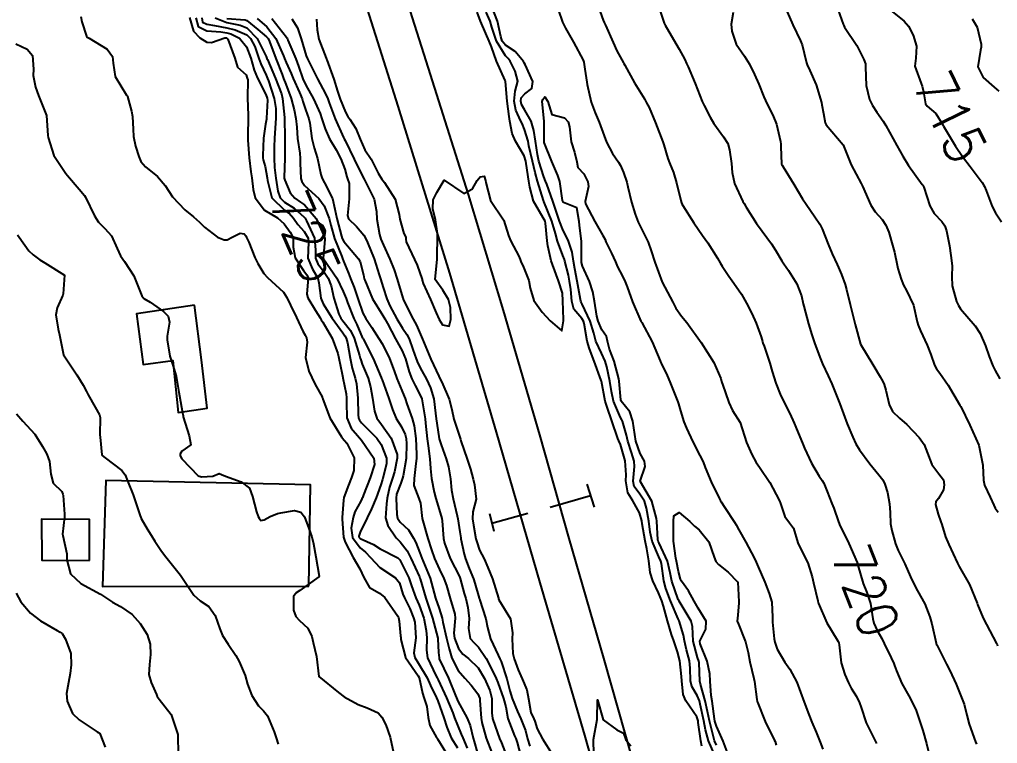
# Model space of a CAD drawing. Header units: metres. Extents: x 292545 to 299085, y 7450245 to 7463078.
# Drawn here: x 298608.5 to 298706.7, y 7450977.2 to 7451049.9 of the extents above; entities that cross this region are included whole.
import ezdxf
from ezdxf.enums import TextEntityAlignment as Align

# ---------------------------------------------------------------- set-up
doc = ezdxf.new("R2010")
doc.units = ezdxf.units.M
for name, color, linetype in [('Cotas', 45, 'Continuous'), ('Curvas de Nivel 1m', 11, 'Continuous'), ('Curvas de Nivel 5m', 15, 'Continuous'), ('Edificações', 30, 'Continuous'), ('Linha Férrea', 20, 'Continuous'), ('Pórtico', 62, 'Continuous')]:
    doc.layers.add(name, color=color, linetype=linetype)
doc.styles.add('Style-STANDARD', font='STANDARD.shx')

msp = doc.modelspace()

# ---------------------------------------------------------------- linework, layer by layer
at = {"layer": 'Curvas de Nivel 1m', "flags": 128}
for points, elevation in [([(298638.34, 7451049.97), (298638.399, 7451048.913), (298638.582, 7451047.968), (298639.304, 7451046.065), (298639.348, 7451045.96), (298639.372, 7451045.89), (298640.075, 7451043.952), (298640.46, 7451042.753), (298640.725, 7451041.945), (298641.24, 7451040.639), (298641.484, 7451040.185), (298641.692, 7451039.933), (298642.305, 7451039.005), (298642.721, 7451037.917), (298643.197, 7451036.846), (298643.824, 7451035.904), (298644.548, 7451034.518), (298644.915, 7451033.892), (298645.158, 7451033.569), (298646.251, 7451031.879), (298646.646, 7451030.347), (298646.697, 7451029.874), (298647.099, 7451028.451), (298647.296, 7451028.068), (298647.3, 7451027.867), (298647.34, 7451027.615), (298648.173, 7451025.853), (298648.461, 7451025.253), (298648.936, 7451023.842), (298648.957, 7451023.756), (298649.039, 7451023.418), (298649.804, 7451021.832), (298650.35, 7451020.48), (298650.644, 7451019.823), (298650.988, 7451019.28), (298651.653, 7451019.147), (298651.824, 7451019.812), (298651.809, 7451021.014), (298651.611, 7451021.814), (298651.032, 7451022.749), (298650.254, 7451023.828), (298650.336, 7451024.541), (298650.467, 7451025.826), (298650.46, 7451026.438), (298650.495, 7451027.826), (298650.48, 7451028.445), (298650.276, 7451029.828), (298650.027, 7451030.928), (298650.051, 7451031.831), (298650.411, 7451032.561), (298651.163, 7451033.82), (298653.143, 7451032.459), (298654.013, 7451032.918), (298654.473, 7451033.777), (298654.79, 7451034.15), (298655.167, 7451034.193), (298655.319, 7451033.768), (298655.347, 7451033.582), (298655.824, 7451031.763), (298657.114, 7451029.834), (298657.145, 7451029.781), (298657.158, 7451029.749), (298657.606, 7451028.25), (298657.824, 7451027.739), (298658.693, 7451026.101), (298658.826, 7451025.724), (298658.876, 7451025.538), (298659.058, 7451025.239), (298659.652, 7451023.714), (298659.792, 7451022.952), (298660.156, 7451021.709), (298661.001, 7451020.548), (298661.801, 7451019.692), (298662.983, 7451018.68), (298663.137, 7451019.678), (298663.135, 7451019.818), (298663.083, 7451021.679), (298663.025, 7451022.453), (298662.645, 7451023.684), (298662.394, 7451024.342), (298661.905, 7451025.692), (298661.567, 7451027.214), (298661.507, 7451027.696), (298661.338, 7451029.47), (298661.284, 7451029.698), (298661.116, 7451030.025), (298660.127, 7451031.71), (298659.758, 7451033.11), (298659.669, 7451033.715), (298659.406, 7451035.493), (298659.363, 7451035.718), (298659.191, 7451036.235), (298658.311, 7451037.734), (298657.986, 7451038.504), (298657.749, 7451039.742), (298657.681, 7451040.187), (298657.502, 7451041.746), (298657.307, 7451043.725), (298657.31, 7451043.75), (298657.302, 7451043.769), (298657.284, 7451043.81), (298656.415, 7451045.759), (298655.901, 7451047.18), (298655.666, 7451047.767), (298655.335, 7451048.544), (298654.809, 7451049.775), (298654.478, 7451050.662)], 719), ([(298678.475, 7450975.738), (298677.692, 7450977.498), (298677.411, 7450978.594), (298677.224, 7450979.503), (298676.856, 7450981.189), (298676.779, 7450981.508), (298676.548, 7450982.055), (298676.01, 7450982.971), (298675.899, 7450983.52), (298675.856, 7450984.801), (298675.774, 7450985.522), (298675.502, 7450986.623), (298675.295, 7450987.53), (298675.189, 7450988.102), (298674.737, 7450989.538), (298674.636, 7450989.765), (298673.887, 7450991.548), (298673.423, 7450992.805), (298673.219, 7450993.555), (298672.963, 7450995.295), (298672.9, 7450995.558), (298672.709, 7450995.982), (298672.033, 7450997.567), (298671.841, 7450998.469), (298671.714, 7450999.57), (298671.482, 7451000.863), (298671.262, 7451001.575), (298670.79, 7451002.282), (298670.236, 7451003.027), (298670.132, 7451003.59), (298670.269, 7451005.039), (298670.245, 7451005.589), (298669.98, 7451006.449), (298669.601, 7451007.599), (298669.453, 7451008.195), (298669.065, 7451009.607), (298669.008, 7451009.742), (298668.879, 7451009.986), (298668.177, 7451011.617), (298667.946, 7451012.586), (298667.791, 7451013.621), (298667.505, 7451015.056), (298667.328, 7451015.626), (298666.955, 7451016.414), (298666.397, 7451017.636), (298666.185, 7451018.434), (298665.825, 7451019.642), (298665.01, 7451021.355), (298664.904, 7451021.544), (298664.877, 7451021.652), (298664.862, 7451021.806), (298664.529, 7451023.658), (298664.282, 7451024.889), (298664.16, 7451025.664), (298663.998, 7451026.588), (298663.637, 7451027.672), (298663.463, 7451028.041), (298663.103, 7451028.734), (298662.726, 7451029.684), (298662.525, 7451030.28), (298662.058, 7451031.691), (298661.452, 7451033.403), (298661.338, 7451033.698), (298661.167, 7451034.135), (298660.665, 7451035.705), (298660.526, 7451036.373), (298660.334, 7451037.709), (298660.156, 7451038.778), (298659.894, 7451039.713), (298659.244, 7451040.84), (298658.927, 7451041.402), (298658.852, 7451041.726), (298658.899, 7451042.085), (298659.264, 7451042.484), (298659.968, 7451043.017), (298660.061, 7451043.712), (298659.3, 7451045.403), (298659.181, 7451045.601), (298659.11, 7451045.723), (298658.288, 7451046.711), (298657.319, 7451047.349), (298656.991, 7451047.753), (298656.841, 7451048.245), (298656.507, 7451049.758), (298655.979, 7451051.152)], 721), ([(298662.615, 7451050.931), (298663.025, 7451049.675), (298663.344, 7451049.056), (298664.16, 7451047.662), (298665.104, 7451045.852), (298665.176, 7451045.651), (298665.296, 7451044.946), (298665.486, 7451043.648), (298665.528, 7451043.399), (298665.93, 7451041.643), (298666.326, 7451040.556), (298666.708, 7451039.635), (298667.212, 7451038.245), (298667.453, 7451037.626), (298668.052, 7451036.478), (298668.654, 7451035.608), (298668.861, 7451035.286), (298669.173, 7451034.57), (298669.494, 7451033.597), (298669.606, 7451033.146), (298669.978, 7451031.592), (298670.331, 7451030.378), (298670.633, 7451029.585), (298671.104, 7451028.64), (298671.64, 7451027.575), (298671.95, 7451026.702), (298672.299, 7451025.568), (298673.043, 7451023.56), (298674.114, 7451021.543), (298674.426, 7451020.958), (298674.999, 7451020.134), (298675.518, 7451019.525), (298676.973, 7451017.51), (298678.226, 7451015.497), (298678.927, 7451013.889), (298679.011, 7451013.576), (298679.04, 7451013.488), (298679.101, 7451013.307), (298679.736, 7451011.477), (298680.099, 7451010.686), (298680.873, 7451009.46), (298681.507, 7451007.453), (298682.041, 7451006.241), (298682.497, 7451005.443), (298682.818, 7451004.974), (298683.86, 7451003.429), (298684.785, 7451001.656), (298684.854, 7451001.49), (298684.877, 7451001.419), (298685.36, 7451000.012), (298685.827, 7450999.404), (298686.215, 7450998.865), (298686.661, 7450997.391), (298686.73, 7450997.205), (298687.687, 7450995.38), (298688.103, 7450993.961), (298688.233, 7450993.374), (298688.665, 7450991.572), (298688.718, 7450991.369), (298688.752, 7450991.279), (298689.594, 7450989.36), (298690.616, 7450987.645), (298690.728, 7450987.462), (298690.777, 7450987.348), (298690.814, 7450987.143), (298691.021, 7450985.343), (298691.395, 7450984.162), (298691.757, 7450983.332), (298692.03, 7450982.801), (298692.549, 7450981.938), (298692.85, 7450981.317), (298693.008, 7450980.843), (298693.537, 7450979.31), (298694.494, 7450977.379), (298694.525, 7450977.331), (298694.539, 7450977.299), (298694.563, 7450977.228)], 721), ([(298672.788, 7451050.98), (298673.258, 7451049.561), (298673.35, 7451049.377), (298674.43, 7451047.543), (298674.746, 7451046.967), (298675.307, 7451045.905), (298675.49, 7451045.528), (298675.656, 7451045.17), (298676.36, 7451043.519), (298677.074, 7451041.694), (298677.148, 7451041.511), (298677.251, 7451041.291), (298677.864, 7451040.125), (298678.245, 7451039.495), (298679.213, 7451038.162), (298679.633, 7451037.476), (298679.822, 7451036.849), (298680.011, 7451035.472), (298680.086, 7451034.559), (298680.31, 7451033.469), (298681.136, 7451031.675), (298681.266, 7451031.459), (298681.481, 7451031.105), (298682.523, 7451029.446), (298683.101, 7451028.671), (298684.018, 7451027.426), (298684.431, 7451026.775), (298685.066, 7451025.699), (298685.247, 7451025.408), (298685.742, 7451024.717), (298686.559, 7451023.395), (298687.025, 7451022.179), (298687.203, 7451021.388), (298687.259, 7451021.139), (298687.747, 7451019.382), (298688.074, 7451018.287), (298688.372, 7451017.376), (298688.95, 7451015.856), (298689.158, 7451015.367), (298689.716, 7451014.144), (298690.078, 7451013.353), (298690.893, 7451011.34), (298691.628, 7451009.332), (298692.176, 7451008.01), (298692.498, 7451007.324), (298692.844, 7451006.729), (298693.893, 7451005.309), (298694.812, 7451004.212), (298695.213, 7451003.7), (298695.412, 7451003.291), (298695.655, 7451002.422), (298695.872, 7451001.284), (298695.927, 7451000.445), (298695.984, 7450999.282), (298696.096, 7450998.629), (298696.458, 7450997.274), (298696.723, 7450996.63), (298697.394, 7450995.263), (298697.969, 7450993.978), (298698.297, 7450993.254), (298698.676, 7450992.565), (298699.401, 7450991.243), (298699.921, 7450989.96), (298700.116, 7450989.235), (298700.541, 7450987.303), (298700.566, 7450987.23), (298700.611, 7450987.125), (298701.588, 7450985.215), (298701.927, 7450984.56), (298702.563, 7450983.2), (298703.35, 7450981.192), (298703.638, 7450980.077), (298703.87, 7450979.186), (298704.495, 7450977.404), (298704.598, 7450977.179)], 719), ([(298680.187, 7451050.649), (298679.973, 7451049.474), (298680.038, 7451048.777), (298680.491, 7451047.468), (298681.311, 7451046.263), (298681.826, 7451045.455), (298682.322, 7451044.42), (298682.739, 7451043.445), (298683.264, 7451042.172), (298683.591, 7451041.435), (298684.151, 7451040.336), (298684.521, 7451039.421), (298684.93, 7451037.692), (298684.964, 7451037.414), (298684.971, 7451037.184), (298685.039, 7451035.412), (298685.081, 7451035.311), (298685.18, 7451035.156), (298686.252, 7451033.399), (298687.141, 7451031.918), (298687.487, 7451031.386), (298688.377, 7451030.121), (298688.884, 7451029.372), (298689.106, 7451028.928), (298689.717, 7451027.36), (298690.119, 7451026.4), (298690.607, 7451025.347), (298690.75, 7451025.035), (298691.053, 7451024.318), (298691.408, 7451023.336), (298691.552, 7451022.818), (298691.913, 7451021.331), (298692.229, 7451020.1), (298692.433, 7451019.326), (298692.973, 7451017.32), (298694.192, 7451015.308), (298694.931, 7451014.067), (298695.201, 7451013.571), (298695.322, 7451013.294), (298695.487, 7451012.719), (298695.824, 7451011.286), (298696.169, 7451010.564), (298696.879, 7451009.89), (298697.601, 7451009.263), (298698.86, 7451007.964), (298699.366, 7451007.245), (298699.692, 7451006.389), (298700.127, 7451005.237), (298700.814, 7451004.313), (298701.279, 7451003.694), (298701.372, 7451003.221), (298701.297, 7451002.721), (298700.782, 7451001.844), (298700.52, 7451001.489), (298700.486, 7451001.233), (298700.763, 7451000.276), (298701.039, 7450999.509), (298701.118, 7450999.225), (298701.501, 7450997.979), (298701.831, 7450997.214), (298702.705, 7450995.338), (298702.772, 7450995.199), (298702.879, 7450995.02), (298703.901, 7450993.188), (298704.655, 7450991.331), (298704.709, 7450991.179), (298705.28, 7450989.811), (298705.595, 7450989.17), (298706.614, 7450987.272), (298706.651, 7450987.197), (298706.671, 7450987.159), (298706.728, 7450987.041)], 718), ([(298685.371, 7451051.241), (298686.157, 7451049.402), (298686.938, 7451047.784), (298687.103, 7451047.392), (298687.315, 7451046.563), (298687.52, 7451045.601), (298687.589, 7451045.387), (298687.871, 7451044.81), (298688.502, 7451043.378), (298689.039, 7451041.589), (298689.088, 7451041.372), (298689.244, 7451040.51), (298689.42, 7451039.553), (298689.514, 7451039.366), (298691.203, 7451037.34), (298692.036, 7451035.331), (298693.017, 7451033.468), (298693.102, 7451033.321), (298693.161, 7451033.192), (298694.009, 7451031.307), (298694.437, 7451030.612), (298695.118, 7451029.839), (298695.514, 7451029.286), (298695.787, 7451028.598), (298696.155, 7451027.284), (298696.376, 7451026.58), (298696.649, 7451025.276), (298696.719, 7451024.935), (298697.049, 7451023.874), (298697.288, 7451023.268), (298697.582, 7451022.717), (298698.267, 7451021.257), (298698.661, 7451019.589), (298698.743, 7451019.252), (298698.984, 7451018.676), (298699.652, 7451017.24), (298700.009, 7451016.29), (298700.378, 7451015.228), (298700.588, 7451014.874), (298700.935, 7451014.432), (298701.748, 7451013.212), (298702.894, 7451011.288), (298702.946, 7451011.199), (298703.03, 7451011.06), (298703.93, 7451009.189), (298704.853, 7451007.18), (298705.236, 7451005.174), (298705.318, 7451003.682), (298705.419, 7451003.171), (298705.975, 7451001.972), (298706.341, 7451001.156), (298706.487, 7451000.871), (298706.766, 7451000.447)], 717), ([(298690.55, 7451051.348), (298691.225, 7451049.471), (298691.273, 7451049.341), (298691.351, 7451049.182), (298692.573, 7451047.328), (298693.309, 7451045.917), (298693.461, 7451045.474), (298693.473, 7451045.317), (298693.465, 7451045.153), (298693.543, 7451043.316), (298693.855, 7451041.907), (298694.149, 7451041.307), (298694.589, 7451040.642), (298695.237, 7451039.716), (298695.507, 7451039.287), (298695.884, 7451038.622), (298696.613, 7451037.276), (298697.192, 7451036.207), (298697.777, 7451035.264), (298699.164, 7451033.376), (298699.217, 7451033.303), (298699.245, 7451033.249), (298699.302, 7451033.107), (298699.931, 7451031.238), (298700.363, 7451030.469), (298701.117, 7451029.64), (298701.413, 7451029.217), (298701.59, 7451028.731), (298701.881, 7451027.212), (298702.042, 7451026.242), (298702.158, 7451025.209), (298702.127, 7451024.134), (298702.168, 7451023.209), (298702.611, 7451021.612), (298702.79, 7451021.202), (298703.01, 7451020.872), (298704.471, 7451019.185), (298704.981, 7451018.401), (298705.508, 7451017.172), (298705.888, 7451016.102), (298706.25, 7451015.16), (298706.468, 7451014.687), (298706.93, 7451013.865)], 716), ([(298614.674, 7451050.25), (298614.79, 7451049.691), (298615.257, 7451048.251), (298615.332, 7451048.165), (298615.52, 7451048.057), (298617.314, 7451046.97), (298617.851, 7451046.215), (298617.945, 7451045.565), (298618.142, 7451044.211), (298619.264, 7451042.341), (298619.331, 7451042.267), (298619.371, 7451042.198), (298619.784, 7451040.737), (298619.886, 7451040.19), (298619.946, 7451038.915), (298619.967, 7451038.189), (298620.159, 7451037.225), (298620.492, 7451036.18), (298620.694, 7451035.693), (298621.172, 7451035.127), (298622.384, 7451034.158), (298623.154, 7451033.252), (298623.901, 7451032.142), (298625.123, 7451030.829), (298625.989, 7451030.117), (298626.593, 7451029.593), (298627.103, 7451029.083), (298628.395, 7451028.087), (298629.089, 7451027.798), (298629.362, 7451027.804), (298629.877, 7451028.072), (298630.684, 7451028.477), (298631.097, 7451028.418), (298631.24, 7451028.203), (298631.316, 7451028.057), (298631.562, 7451027.577), (298632.154, 7451026.044), (298632.44, 7451025.423), (298633.047, 7451024.427), (298633.422, 7451024.026), (298635.029, 7451022.571), (298635.381, 7451022.006), (298635.748, 7451021.267), (298636.35, 7451019.996), (298636.979, 7451018.639), (298637.212, 7451018.223), (298637.349, 7451017.984), (298637.408, 7451017.542), (298637.233, 7451015.986), (298637.583, 7451014.634), (298637.873, 7451013.976), (298638.217, 7451013.271), (298638.904, 7451012.038), (298638.928, 7451011.96), (298638.936, 7451011.926), (298639.689, 7451009.952), (298640.854, 7451008.023), (298640.891, 7451007.977), (298640.917, 7451007.939), (298641.375, 7451007.404), (298642.129, 7451005.927), (298642.079, 7451004.662), (298641.856, 7451003.929), (298641.542, 7451003.186), (298641.096, 7451001.937), (298641.051, 7451001.665), (298640.923, 7450999.938), (298640.916, 7450999.774), (298641.07, 7450997.937), (298641.225, 7450997.438), (298642.03, 7450995.927), (298642.696, 7450994.763), (298643.098, 7450993.914), (298643.677, 7450992.909), (298644.667, 7450992.335), (298645.217, 7450991.884), (298646.494, 7450990.012), (298646.572, 7450989.871), (298646.629, 7450989.523), (298646.788, 7450988.041), (298646.796, 7450987.868), (298646.794, 7450987.685), (298647.275, 7450985.863), (298648.565, 7450984.018), (298648.649, 7450983.849), (298648.98, 7450982.276), (298649.122, 7450981.841), (298649.425, 7450980.941), (298649.561, 7450979.834), (298649.709, 7450979.036), (298650.396, 7450977.821), (298650.441, 7450977.769), (298650.492, 7450977.693), (298651.654, 7450975.808)], 728), ([(298625.582, 7451050.127), (298626.001, 7451048.782), (298626.638, 7451048.11), (298627.326, 7451047.656), (298627.792, 7451047.629), (298629.157, 7451048.082), (298629.322, 7451048.092), (298629.434, 7451047.976), (298630.135, 7451046.068), (298630.397, 7451045.167), (298631.286, 7451044.393), (298631.366, 7451044.141), (298631.394, 7451044.058), (298631.457, 7451043.88), (298631.408, 7451042.058), (298631.478, 7451040.299), (298631.484, 7451040.056), (298631.457, 7451038.298), (298631.436, 7451038.057), (298631.435, 7451037.831), (298631.593, 7451036.054), (298631.761, 7451034.643), (298631.862, 7451034.05), (298631.982, 7451032.878), (298632.18, 7451032.044), (298633.124, 7451030.776), (298634.412, 7451030.017), (298635.107, 7451029.435), (298635.688, 7451028.591), (298635.992, 7451027.997), (298635.988, 7451027.092), (298636.201, 7451025.999), (298637.05, 7451024.722), (298637.372, 7451024.311), (298637.491, 7451023.983), (298637.388, 7451022.346), (298637.463, 7451021.983), (298638.247, 7451020.729), (298638.703, 7451019.964), (298638.813, 7451019.785), (298638.989, 7451019.556), (298639.931, 7451017.95), (298640.488, 7451016.407), (298640.591, 7451015.944), (298640.927, 7451014.333), (298640.985, 7451014.001), (298640.992, 7451013.939), (298641.314, 7451012.341), (298641.361, 7451011.933), (298641.35, 7451011.479), (298641.374, 7451009.932), (298641.824, 7451008.887), (298642.654, 7451007.913), (298642.85, 7451007.69), (298644.083, 7451005.901), (298644.166, 7451005.25), (298643.743, 7451003.906), (298643.076, 7451002.206), (298642.961, 7451001.917), (298642.906, 7451001.793), (298642.778, 7451001.579), (298642.185, 7451000.502), (298642.014, 7450999.927), (298641.809, 7450998.863), (298641.952, 7450997.928), (298642.723, 7450996.879), (298643.25, 7450996.444), (298643.751, 7450995.904), (298644.698, 7450994.915), (298646.286, 7450993.874), (298646.678, 7450993.376), (298647.025, 7450992.223), (298647.163, 7450991.863), (298647.698, 7450990.803), (298648.094, 7450989.848), (298648.2, 7450989.418), (298648.311, 7450987.853), (298648.128, 7450986.324), (298648.216, 7450985.854), (298648.584, 7450985.266), (298649.442, 7450983.837), (298649.791, 7450983.068), (298650.401, 7450981.822), (298650.538, 7450981.517), (298651.117, 7450979.814), (298651.437, 7450978.878), (298651.878, 7450977.806), (298652.483, 7450976.781)], 727), ([(298626.245, 7451050.117), (298626.474, 7451049.243), (298627.34, 7451048.81), (298628.738, 7451048.687), (298629.338, 7451048.602), (298629.757, 7451048.493), (298630.602, 7451048.061), (298631.32, 7451047.199), (298631.763, 7451046.045), (298632.101, 7451044.858), (298632.428, 7451044.043), (298633.259, 7451042.413), (298633.406, 7451042.028), (298633.427, 7451041.852), (298633.326, 7451040.029), (298633.318, 7451039.943), (298633.227, 7451039.43), (298633.008, 7451038.033), (298632.949, 7451036.271), (298632.965, 7451036.033), (298632.995, 7451035.847), (298633.174, 7451035.16), (298633.404, 7451034.028), (298633.429, 7451033.758), (298633.875, 7451032.023), (298635.125, 7451030.802), (298635.59, 7451030.475), (298636.029, 7451029.996), (298636.471, 7451029.354), (298637.1, 7451028.652), (298637.493, 7451027.976), (298637.53, 7451027.532), (298637.458, 7451025.984), (298637.937, 7451024.862), (298638.462, 7451023.969), (298638.577, 7451023.506), (298638.767, 7451021.964), (298639.014, 7451021.391), (298639.91, 7451019.951), (298640.978, 7451018.47), (298641.202, 7451018.163), (298641.31, 7451017.935), (298641.444, 7451017.455), (298641.733, 7451015.928), (298641.936, 7451014.928), (298642.236, 7451013.92), (298642.362, 7451013.363), (298642.479, 7451011.916), (298642.529, 7451010.265), (298642.553, 7451009.915), (298642.651, 7451009.694), (298642.868, 7451009.446), (298644.396, 7451007.895), (298644.844, 7451007.267), (298645.373, 7451005.884), (298645.37, 7451005.332), (298644.999, 7451003.888), (298644.959, 7451003.731), (298644.796, 7451003.205), (298644.325, 7451001.897), (298643.868, 7451000.802), (298643.428, 7450999.91), (298642.738, 7450998.46), (298642.602, 7450998.054), (298642.621, 7450997.921), (298642.732, 7450997.807), (298644.055, 7450997.229), (298644.722, 7450996.798), (298646.519, 7450995.872), (298646.71, 7450995.663), (298647.603, 7450993.856), (298647.889, 7450993.066), (298648.331, 7450991.845), (298648.652, 7450991.114), (298649.104, 7450989.835), (298649.369, 7450988.588), (298649.432, 7450987.838), (298649.373, 7450986.611), (298649.478, 7450985.837), (298650.34, 7450984.05), (298650.467, 7450983.821), (298650.5, 7450983.758), (298650.561, 7450983.624), (298651.4, 7450981.811), (298652.024, 7450980.302), (298652.213, 7450979.803), (298652.506, 7450979.065), (298652.868, 7450978.165), (298653.026, 7450977.792), (298653.465, 7450976.768)], 726), ([(298628.172, 7451050.092), (298629.348, 7451049.625), (298630.665, 7451049.379), (298631.343, 7451049.091), (298632.374, 7451048.04), (298633.306, 7451046.215), (298633.374, 7451046.029), (298633.424, 7451045.907), (298634.215, 7451044.021), (298634.817, 7451042.457), (298634.931, 7451042.013), (298635.132, 7451040.113), (298635.139, 7451040.011), (298635.174, 7451038.05), (298635.171, 7451038.01), (298635.162, 7451036.031), (298635.162, 7451036.01), (298635.107, 7451034.067), (298635.113, 7451034.01), (298635.161, 7451033.82), (298635.686, 7451032.54), (298636.161, 7451031.995), (298636.743, 7451031.6), (298637.126, 7451031.312), (298638.32, 7451029.968), (298639.096, 7451028.25), (298639.168, 7451027.959), (298639.181, 7451027.869), (298639.073, 7451026.627), (298639.021, 7451026.003), (298639.022, 7451025.961), (298639.035, 7451025.933), (298639.062, 7451025.895), (298640.381, 7451023.947), (298641.03, 7451022.636), (298641.23, 7451022.142), (298641.306, 7451021.936), (298641.44, 7451021.51), (298642.076, 7451019.924), (298642.381, 7451019.313), (298642.973, 7451017.949), (298642.988, 7451017.91), (298643.014, 7451017.867), (298644.033, 7451015.899), (298644.836, 7451013.979), (298644.868, 7451013.891), (298644.921, 7451013.736), (298645.604, 7451011.883), (298645.988, 7451010.777), (298646.355, 7451009.875), (298646.865, 7451009.047), (298647.261, 7451008.268), (298647.338, 7451007.863), (298647.37, 7451007.338), (298647.36, 7451005.862), (298647.054, 7451004.115), (298646.983, 7451003.867), (298646.798, 7451003.364), (298646.39, 7451002.271), (298646.332, 7451001.875), (298646.415, 7451000.217), (298646.473, 7450999.873), (298646.749, 7450999.476), (298647.569, 7450998.686), (298648.095, 7450997.85), (298648.3, 7450997.418), (298648.718, 7450996.381), (298648.921, 7450995.838), (298649.09, 7450995.453), (298649.752, 7450993.829), (298650.155, 7450992.338), (298650.289, 7450991.824), (298650.647, 7450990.782), (298650.961, 7450989.817), (298651.041, 7450989.403), (298651.398, 7450987.812), (298651.678, 7450986.733), (298651.942, 7450985.807), (298652.574, 7450984.561), (298653.224, 7450983.79), (298653.877, 7450983.101), (298654.547, 7450982.211), (298654.729, 7450981.768), (298654.757, 7450981.551), (298654.871, 7450979.766), (298654.945, 7450979.329), (298655.384, 7450977.761), (298655.941, 7450976.292)], 724), ([(298629.352, 7451050.032), (298631.19, 7451049.891), (298631.351, 7451049.829), (298632.446, 7451048.935), (298633.335, 7451048.205), (298633.479, 7451048.029), (298633.613, 7451047.743), (298634.26, 7451046.02), (298634.885, 7451044.415), (298635.046, 7451044.012), (298635.275, 7451043.455), (298635.804, 7451042.002), (298636.094, 7451040.85), (298636.258, 7451039.995), (298636.353, 7451039.122), (298636.45, 7451037.991), (298636.678, 7451036.5), (298636.72, 7451035.987), (298636.714, 7451035.522), (298636.768, 7451033.986), (298636.858, 7451033.682), (298637.152, 7451033.273), (298638.594, 7451031.965), (298639.126, 7451031.226), (298639.617, 7451029.955), (298639.787, 7451029.272), (298640.15, 7451027.949), (298640.873, 7451026.135), (298640.954, 7451025.941), (298641.06, 7451025.666), (298641.569, 7451024.453), (298641.772, 7451023.929), (298642.121, 7451023.011), (298642.481, 7451021.918), (298643.001, 7451020.46), (298643.283, 7451019.907), (298643.884, 7451019.001), (298644.618, 7451017.894), (298644.964, 7451017.321), (298645.689, 7451015.883), (298646.136, 7451014.673), (298646.418, 7451013.875), (298646.911, 7451012.668), (298647.148, 7451012.109), (298647.244, 7451011.865), (298647.413, 7451011.345), (298647.95, 7451009.854), (298648.155, 7451009.14), (298648.303, 7451007.848), (298648.377, 7451006.299), (298648.37, 7451005.847), (298648.324, 7451005.354), (298648.149, 7451003.85), (298648.103, 7451003.158), (298648.624, 7451001.842), (298648.776, 7451001.363), (298648.954, 7450999.838), (298649.003, 7450999.584), (298649.518, 7450997.832), (298649.876, 7450996.674), (298650.187, 7450995.825), (298650.696, 7450994.696), (298651.115, 7450993.816), (298651.384, 7450993.104), (298651.751, 7450991.809), (298652.215, 7450990.229), (298652.254, 7450989.804), (298652.118, 7450988.305), (298652.19, 7450987.804), (298652.603, 7450986.761), (298653.02, 7450986.217), (298653.608, 7450985.785), (298654.579, 7450984.825), (298655.21, 7450983.764), (298655.754, 7450982.555), (298655.959, 7450981.756), (298655.959, 7450980.318), (298656.022, 7450979.755), (298656.499, 7450978.315), (298656.731, 7450977.748), (298656.92, 7450977.314), (298657.518, 7450975.74)], 723), ([(298632.396, 7451050.04), (298633.345, 7451049.191), (298634.254, 7451048.021), (298635.037, 7451046.283), (298635.138, 7451046.012), (298635.299, 7451045.628), (298635.8, 7451044.515), (298636.017, 7451043.999), (298636.636, 7451042.615), (298636.894, 7451041.985), (298636.981, 7451041.715), (298637.242, 7451040.892), (298637.567, 7451039.977), (298637.676, 7451039.528), (298637.89, 7451037.973), (298638.115, 7451037.055), (298638.431, 7451035.968), (298638.765, 7451034.366), (298638.899, 7451033.963), (298639.157, 7451033.532), (298639.939, 7451031.952), (298640.182, 7451030.89), (298640.385, 7451029.947), (298640.85, 7451028.187), (298640.924, 7451027.942), (298641.088, 7451027.639), (298642.565, 7451025.917), (298642.737, 7451025.592), (298643.047, 7451024.313), (298643.142, 7451023.909), (298643.191, 7451023.759), (298643.98, 7451021.9), (298644.998, 7451020.229), (298645.211, 7451019.888), (298645.47, 7451019.403), (298646.272, 7451017.877), (298646.955, 7451016.669), (298647.274, 7451015.865), (298647.633, 7451014.562), (298647.913, 7451013.855), (298648.25, 7451013.184), (298648.903, 7451011.865), (298648.913, 7451011.84), (298649.25, 7451009.836), (298649.301, 7451009.404), (298649.448, 7451007.834), (298649.544, 7451007.132), (298649.717, 7451005.831), (298649.801, 7451004.842), (298649.905, 7451003.829), (298650.158, 7451002.457), (298650.329, 7451001.825), (298650.762, 7451000.405), (298650.933, 7450999.818), (298650.968, 7450999.601), (298651.107, 7450997.816), (298651.196, 7450997.348), (298651.764, 7450995.809), (298652.686, 7450994.003), (298652.769, 7450993.799), (298653.185, 7450992.309), (298653.321, 7450991.79), (298653.543, 7450990.893), (298653.654, 7450989.785), (298653.611, 7450988.774), (298653.785, 7450987.782), (298654.165, 7450987.333), (298654.604, 7450986.899), (298655.39, 7450985.762), (298656.245, 7450984.076), (298656.396, 7450983.752), (298656.559, 7450983.353), (298657.129, 7450981.744), (298657.341, 7450980.931), (298657.561, 7450979.74), (298658.225, 7450978.003), (298658.351, 7450977.731), (298658.489, 7450977.32), (298658.826, 7450976.074)], 722), ([(298633.862, 7451050.025), (298635.334, 7451048.154), (298635.394, 7451048.07), (298635.417, 7451048.009), (298635.462, 7451047.877), (298636.259, 7451045.996), (298636.552, 7451045.247), (298636.982, 7451043.985), (298637.274, 7451043.354), (298638.059, 7451041.972), (298638.705, 7451040.499), (298638.891, 7451039.963), (298639.223, 7451038.961), (298639.659, 7451037.956), (298640.311, 7451036.834), (298640.793, 7451035.944), (298641.173, 7451034.899), (298641.376, 7451034.147), (298641.453, 7451033.936), (298641.613, 7451033.476), (298641.631, 7451031.933), (298641.443, 7451030.262), (298641.567, 7451029.933), (298642.347, 7451029.163), (298643.097, 7451028.285), (298643.292, 7451027.908), (298643.456, 7451027.537), (298644.121, 7451025.899), (298644.645, 7451024.296), (298644.763, 7451023.893), (298645.034, 7451023.035), (298645.419, 7451021.886), (298645.72, 7451021.175), (298646.396, 7451019.876), (298646.984, 7451018.943), (298647.421, 7451018.307), (298647.637, 7451017.86), (298648.016, 7451016.795), (298648.365, 7451015.849), (298648.527, 7451015.435), (298648.931, 7451014.664), (298649.391, 7451013.835), (298649.793, 7451012.953), (298650.135, 7451011.828), (298650.305, 7451010.403), (298650.365, 7451009.825), (298650.631, 7451008.047), (298650.671, 7451007.822), (298650.844, 7451007.219), (298651.364, 7451005.815), (298651.596, 7451005.031), (298651.792, 7451003.81), (298651.913, 7451002.688), (298652.067, 7451001.807), (298652.461, 7451000.099), (298652.527, 7450999.802), (298652.74, 7450998.479), (298652.826, 7450997.891), (298652.84, 7450997.798), (298653.171, 7450996.247), (298653.298, 7450995.791), (298653.672, 7450994.811), (298654.099, 7450993.779), (298654.248, 7450993.346), (298654.663, 7450991.828), (298654.682, 7450991.77), (298654.694, 7450991.738), (298655.332, 7450989.763), (298655.507, 7450988.878), (298655.8, 7450987.758), (298656.597, 7450986.11), (298656.763, 7450985.748), (298656.876, 7450985.46), (298657.454, 7450983.741), (298657.755, 7450982.533), (298657.996, 7450981.735), (298658.524, 7450980.451), (298658.859, 7450979.725), (298659.317, 7450978.534), (298659.54, 7450977.714), (298659.749, 7450976.975)], 721), ([(298704.18, 7451050.007), (298704.665, 7451049.18), (298705.056, 7451047.445), (298705.077, 7451047.174), (298705.007, 7451046.862), (298704.736, 7451045.179), (298705.287, 7451044.107), (298706.371, 7451043.159), (298706.856, 7451042.743)], 714), ([(298608.154, 7451047.498), (298609.313, 7451046.963), (298609.842, 7451046.312), (298609.919, 7451044.94), (298609.897, 7451044.311), (298610.12, 7451043.156), (298610.429, 7451042.303), (298611.233, 7451040.29), (298611.385, 7451038.288), (298611.407, 7451038.091), (298611.986, 7451036.282), (298613.165, 7451034.489), (298613.349, 7451034.268), (298614.506, 7451032.9), (298615.051, 7451032.251), (298615.141, 7451032.113), (298616.06, 7451030.236), (298616.449, 7451029.572), (298617.1, 7451028.945), (298617.759, 7451028.213), (298618.343, 7451026.938), (298618.677, 7451026.204), (298619.057, 7451025.634), (298620.014, 7451024.19), (298620.677, 7451022.532), (298620.805, 7451022.182), (298621.019, 7451021.935), (298621.645, 7451021.539), (298623, 7451020.627), (298623.439, 7451020.146), (298623.58, 7451019.551), (298623.35, 7451018.146), (298623.346, 7451017.769), (298623.63, 7451016.143), (298623.938, 7451015.14), (298624.251, 7451014.137), (298624.519, 7451012.522), (298624.576, 7451012.133), (298624.878, 7451010.455), (298624.942, 7451010.129), (298624.956, 7451010.045), (298625.563, 7451008.123), (298625.741, 7451007.224), (298624.837, 7451006.574), (298624.651, 7451006.315), (298624.666, 7451006.132), (298624.828, 7451005.829), (298626.457, 7451004.113), (298626.802, 7451003.999), (298627.92, 7451004.093), (298628.557, 7451004.334), (298628.806, 7451004.254), (298629.199, 7451004.076), (298630.797, 7451003.51), (298631.632, 7451002.888), (298631.903, 7451002.043), (298632.313, 7451000.483), (298632.494, 7451000.034), (298632.571, 7450999.853), (298632.749, 7450999.639), (298633.093, 7450999.683), (298633.694, 7451000.021), (298634.428, 7451000.343), (298634.759, 7451000.406), (298636.127, 7451000.631), (298636.76, 7451000.469), (298637.123, 7450999.984), (298637.575, 7450998.811), (298637.87, 7450997.973), (298638.049, 7450997.293), (298638.265, 7450995.967), (298638.605, 7450994.04), (298638.575, 7450993.962), (298636.669, 7450992.598), (298636.296, 7450992.364), (298636.029, 7450991.996), (298636.028, 7450990.61), (298636.273, 7450989.994), (298636.629, 7450989.584), (298637.465, 7450988.821), (298637.866, 7450987.971), (298638.013, 7450987.375), (298638.357, 7450985.964), (298638.563, 7450983.96), (298640.547, 7450982.356), (298641.115, 7450981.934), (298642.535, 7450981.133), (298643.436, 7450980.81), (298644.527, 7450980.327), (298644.887, 7450979.886), (298645.293, 7450979.1), (298645.755, 7450977.877), (298646.07, 7450976.281)], 729), ([(298678.489, 7450977.061), (298678.305, 7450977.492), (298678.218, 7450977.77), (298677.785, 7450979.497), (298677.593, 7450980.433), (298677.379, 7450981.502), (298676.89, 7450983.176), (298676.824, 7450983.507), (298676.763, 7450985.326), (298676.721, 7450985.509), (298676.588, 7450985.867), (298676.152, 7450987.517), (298676.081, 7450988.971), (298675.959, 7450989.52), (298674.85, 7450991.347), (298674.739, 7450991.539), (298674.711, 7450991.587), (298674.664, 7450991.679), (298674.029, 7450993.547), (298673.865, 7450994.374), (298673.579, 7450995.551), (298672.73, 7450997.354), (298672.636, 7450997.561), (298672.612, 7450997.683), (298672.504, 7450999.562), (298672.482, 7450999.838), (298672.021, 7451001.568), (298670.866, 7451003.516), (298670.842, 7451003.58), (298671.344, 7451005.049), (298671.267, 7451005.576), (298670.835, 7451006.362), (298670.389, 7451007.587), (298670.193, 7451008.917), (298670.115, 7451009.591), (298669.811, 7451010.525), (298668.935, 7451011.61), (298668.923, 7451011.63), (298668.904, 7451011.759), (298668.717, 7451013.612), (298668.681, 7451013.856), (298668.211, 7451015.617), (298667.75, 7451016.833), (298667.552, 7451017.624), (298667.442, 7451018.088), (298666.984, 7451018.767), (298666.612, 7451019.634), (298666.474, 7451020.16), (298666.259, 7451021.638), (298666.079, 7451022.588), (298665.757, 7451023.643), (298665.058, 7451025.177), (298664.955, 7451025.545), (298664.946, 7451025.652), (298664.948, 7451027.509), (298664.945, 7451027.652), (298664.732, 7451029.279), (298664.699, 7451029.656), (298664.482, 7451031.015), (298663.132, 7451031.558), (298663.063, 7451031.681), (298663.039, 7451031.776), (298662.762, 7451033.684), (298662.568, 7451034.287), (298661.954, 7451035.692), (298661.211, 7451037.571), (298661.196, 7451037.7), (298661.192, 7451037.722), (298661.202, 7451039.7), (298661.203, 7451039.73), (298660.987, 7451041.703), (298661.059, 7451041.899), (298661.26, 7451042.169), (298661.58, 7451041.695), (298661.96, 7451040.41), (298663.237, 7451040.079), (298663.6, 7451039.666), (298663.743, 7451039.147), (298663.921, 7451037.663), (298664.25, 7451036.607), (298664.483, 7451035.661), (298664.587, 7451035.069), (298665.171, 7451034.452), (298665.581, 7451033.646), (298665.646, 7451033.155), (298665.324, 7451031.648), (298665.355, 7451031.423), (298666.281, 7451029.638), (298667.099, 7451028.256), (298667.315, 7451027.846), (298667.403, 7451027.625), (298667.945, 7451026.486), (298668.345, 7451025.611), (298668.555, 7451025.105), (298669.049, 7451024.16), (298669.332, 7451023.597), (298669.524, 7451023.107), (298670.07, 7451021.589), (298670.918, 7451019.656), (298670.954, 7451019.58), (298670.969, 7451019.557), (298670.992, 7451019.515), (298672.033, 7451017.569), (298672.846, 7451015.659), (298672.883, 7451015.561), (298672.942, 7451015.424), (298673.55, 7451014.172), (298673.831, 7451013.546), (298674.403, 7451012.035), (298674.613, 7451011.534), (298674.69, 7451011.332), (298674.884, 7451010.652), (298675.227, 7451009.526), (298675.476, 7451008.915), (298676.129, 7451007.517), (298676.833, 7451006.169), (298677.153, 7451005.507), (298677.36, 7451004.962), (298677.951, 7451003.499), (298678.786, 7451001.81), (298678.905, 7451001.609), (298678.981, 7451001.487), (298679.336, 7451000.92), (298680.305, 7450999.467), (298680.475, 7450999.189), (298680.745, 7450998.706), (298681.443, 7450997.453), (298682.286, 7450995.868), (298682.494, 7450995.442), (298682.698, 7450994.978), (298683.344, 7450993.433), (298683.799, 7450992.302), (298684.044, 7450991.426), (298684.139, 7450989.926), (298684.139, 7450989.425), (298684.306, 7450987.734), (298684.367, 7450987.422), (298684.602, 7450986.705), (298685.374, 7450985.408), (298685.876, 7450984.7), (298686.563, 7450983.39), (298687.316, 7450981.382), (298687.768, 7450980.133), (298688.069, 7450979.374), (298688.503, 7450978.358), (298688.918, 7450977.366), (298689.179, 7450976.67)], 722), ([(298608.242, 7451010.326), (298608.866, 7451009.605), (298610.058, 7451008.308), (298610.841, 7451007.062), (298611.115, 7451006.576), (298611.278, 7451006.293), (298611.555, 7451005.556), (298611.682, 7451004.287), (298611.891, 7451003.381), (298612.785, 7451002.526), (298612.883, 7451002.269), (298612.9, 7451002.15), (298613.035, 7451000.267), (298613.037, 7450999.988), (298612.854, 7450998.269), (298612.868, 7450998.132), (298613.269, 7450996.264), (298613.288, 7450995.68), (298613.652, 7450994.26), (298614.674, 7450993.313), (298616.663, 7450992.23), (298617.872, 7450991.429), (298618.651, 7450990.98), (298619.834, 7450990.188), (298620.63, 7450989.297), (298621.335, 7450988.169), (298621.652, 7450987.213), (298621.687, 7450986.164), (298621.588, 7450985.154), (298621.502, 7450984.166), (298621.749, 7450983.356), (298622.276, 7450982.154), (298622.349, 7450981.961), (298622.538, 7450981.682), (298623.737, 7450980.138), (298624.381, 7450978.244), (298624.425, 7450978.131), (298624.439, 7450978.078), (298624.449, 7450976.13)], 731), ([(298679.582, 7450976.379), (298679.186, 7450977.483), (298678.508, 7450978.986), (298678.331, 7450979.492), (298678.294, 7450979.715), (298678.067, 7450981.495), (298677.982, 7450982.062), (298677.869, 7450983.497), (298677.833, 7450984.235), (298677.564, 7450985.5), (298676.873, 7450987.243), (298676.828, 7450987.508), (298677.418, 7450988.709), (298677.47, 7450989.502), (298676.653, 7450990.836), (298676.249, 7450991.516), (298675.698, 7450992.549), (298674.989, 7450993.535), (298674.876, 7450993.728), (298674.693, 7450994.508), (298674.483, 7450995.542), (298674.422, 7450995.828), (298674.186, 7450997.545), (298674.199, 7450998.99), (298674.182, 7450999.539), (298674.216, 7451000.084), (298674.766, 7451000.418), (298675.839, 7450999.519), (298676.281, 7450999.05), (298676.745, 7450998.705), (298677.729, 7450997.5), (298678.275, 7450995.929), (298678.441, 7450995.493), (298678.7, 7450995.194), (298679.658, 7450994.441), (298680.613, 7450993.461), (298680.638, 7450993.416), (298680.676, 7450992.794), (298680.747, 7450991.459), (298680.747, 7450991.374), (298680.643, 7450990.136), (298680.577, 7450989.518), (298680.583, 7450989.461), (298680.606, 7450989.434), (298680.632, 7450989.39), (298681.417, 7450987.452), (298681.669, 7450986.377), (298681.831, 7450985.448), (298682.26, 7450983.749), (298682.324, 7450983.442), (298682.545, 7450981.662), (298682.59, 7450981.44), (298682.606, 7450981.375), (298683.396, 7450979.431), (298684.303, 7450977.614), (298684.389, 7450977.421), (298684.489, 7450977.064)], 723), ([(298608.184, 7450992.325), (298608.654, 7450991.458), (298609.628, 7450990.31), (298610.632, 7450989.552), (298612.312, 7450988.58), (298612.615, 7450988.413), (298612.798, 7450988.268), (298613.146, 7450987.726), (298613.67, 7450986.259), (298613.7, 7450985.135), (298613.617, 7450984.259), (298613.457, 7450983.358), (298613.243, 7450982.263), (298613.314, 7450981.483), (298613.856, 7450980.257), (298614.513, 7450979.616), (298616.314, 7450978.413), (298616.494, 7450978.302), (298616.582, 7450978.229), (298617.125, 7450976.866)], 732)]:
    msp.add_lwpolyline(points, dxfattribs=dict(at, elevation=elevation))
at = {"layer": 'Curvas de Nivel 5m', "flags": 128}
for points, elevation in [([(298666.487, 7451051.639), (298667.129, 7451049.859), (298667.227, 7451049.631), (298667.349, 7451049.358), (298668.121, 7451047.618), (298668.502, 7451046.8), (298669.152, 7451045.602), (298669.209, 7451045.508), (298669.3, 7451045.352), (298670.27, 7451043.59), (298671.259, 7451041.969), (298671.488, 7451041.578), (298671.725, 7451041.098), (298672.388, 7451039.568), (298673.109, 7451037.656), (298673.141, 7451037.561), (298673.201, 7451037.339), (298673.608, 7451035.974), (298673.786, 7451035.551), (298674.194, 7451034.566), (298674.479, 7451033.54), (298674.924, 7451031.746), (298674.989, 7451031.532), (298675.032, 7451031.432), (298675.13, 7451031.265), (298676.211, 7451029.519), (298677.1, 7451028.253), (298677.645, 7451027.504), (298678.597, 7451025.968), (298678.875, 7451025.492), (298679.06, 7451025.181), (298679.739, 7451024.169), (298680.255, 7451023.472), (298681.026, 7451022.339), (298681.514, 7451021.455), (298682.042, 7451020.41), (298682.476, 7451019.445), (298682.979, 7451018.067), (298683.126, 7451017.589), (298683.169, 7451017.437), (298683.275, 7451017.129), (298683.841, 7451015.427), (298684.09, 7451014.578), (298684.444, 7451013.425), (298684.906, 7451012.31), (298685.344, 7451011.413), (298685.851, 7451010.374), (298686.288, 7451009.399), (298686.463, 7451008.99), (298686.859, 7451008.043), (298687.135, 7451007.387), (298687.348, 7451006.882), (298688.049, 7451005.378), (298688.81, 7451004.074), (298689.095, 7451003.654), (298689.261, 7451003.363), (298689.595, 7451002.554), (298690.093, 7451001.35), (298690.287, 7451000.866), (298690.754, 7450999.486), (298690.808, 7450999.339), (298690.859, 7450999.232), (298691.775, 7450997.33), (298692.612, 7450995.413), (298692.651, 7450995.321), (298692.662, 7450995.28), (298692.701, 7450995.133), (298693.219, 7450993.315), (298693.591, 7450992.393), (298693.977, 7450991.307), (298694.208, 7450989.736), (298694.298, 7450989.303), (298694.626, 7450988.588), (298695.095, 7450987.77), (298695.335, 7450987.289), (298696.05, 7450985.819), (298696.315, 7450985.274), (298696.387, 7450985.079), (298696.576, 7450984.536), (298697.113, 7450983.264), (298697.797, 7450982.011), (298698.219, 7450981.253), (298698.532, 7450980.554), (298698.994, 7450979.245), (298699.203, 7450978.546), (298699.573, 7450977.239), (298699.966, 7450975.739)], 720), ([(298677.024, 7450976.969), (298676.934, 7450977.506), (298676.677, 7450979.342), (298676.653, 7450979.509), (298676.519, 7450979.906), (298675.433, 7450981.527), (298675.161, 7450982.142), (298675.02, 7450983.533), (298675.002, 7450983.968), (298674.816, 7450985.537), (298674.597, 7450986.45), (298674.202, 7450987.544), (298673.999, 7450988.166), (298673.585, 7450989.55), (298673.193, 7450991.017), (298673.023, 7450991.556), (298672.671, 7450992.376), (298672.104, 7450993.566), (298671.848, 7450994.412), (298671.698, 7450995.57), (298671.522, 7450996.771), (298671.337, 7450997.574), (298671.044, 7450999.283), (298670.998, 7450999.578), (298670.765, 7451000.4), (298670.088, 7451001.59), (298669.614, 7451002.421), (298669.406, 7451003.601), (298669.428, 7451004.219), (298669.338, 7451005.602), (298668.848, 7451007.274), (298668.709, 7451007.611), (298668.606, 7451007.862), (298667.981, 7451009.619), (298667.513, 7451011.005), (298667.335, 7451011.626), (298666.945, 7451013.608), (298666.94, 7451013.63), (298666.924, 7451013.691), (298666.204, 7451015.637), (298665.747, 7451016.856), (298665.504, 7451017.645), (298665.213, 7451019.425), (298665.154, 7451019.648), (298664.995, 7451019.896), (298664.178, 7451020.836), (298663.974, 7451021.666), (298663.887, 7451022.81), (298663.755, 7451023.669), (298663.629, 7451024.252), (298663.282, 7451025.677), (298663.233, 7451025.845), (298663.071, 7451026.24), (298662.525, 7451027.686), (298662.331, 7451028.457), (298661.97, 7451029.691), (298661.164, 7451031.668), (298661.152, 7451031.7), (298661.134, 7451031.75), (298660.516, 7451033.706), (298660.3, 7451034.58), (298660.027, 7451035.712), (298659.677, 7451037.244), (298659.577, 7451037.716), (298659.225, 7451038.89), (298658.988, 7451039.481), (298658.87, 7451039.725), (298658.359, 7451040.848), (298658.178, 7451041.736), (298658.278, 7451042.725), (298658.566, 7451043.731), (298658.297, 7451044.739), (298657.783, 7451045.743), (298657.573, 7451046.014), (298657.308, 7451046.295), (298656.411, 7451047.759), (298655.945, 7451049.163), (298655.775, 7451049.766), (298655.362, 7451050.69)], 720), ([(298695.475, 7451051.289), (298697.358, 7451049.756), (298697.777, 7451049.266), (298698.242, 7451048.358), (298698.577, 7451047.257), (298698.526, 7451046.043), (298698.409, 7451045.259), (298699.032, 7451043.497), (298699.139, 7451043.251), (298699.267, 7451042.673), (298699.482, 7451041.473), (298699.658, 7451041.244), (298700.517, 7451040.502), (298701.234, 7451039.36), (298701.3, 7451039.219), (298701.403, 7451039.046), (298702.508, 7451037.207), (298703.193, 7451036.171), (298703.969, 7451035.192), (298705.167, 7451033.585), (298705.315, 7451033.328), (298705.393, 7451033.177), (298705.572, 7451032.758), (298706.167, 7451031.164), (298706.497, 7451030.53), (298707.118, 7451029.61)], 715), ([(298626.831, 7451050.108), (298626.915, 7451049.673), (298627.347, 7451049.459), (298628.09, 7451049.348), (298629.343, 7451049.114), (298630.19, 7451048.916), (298631.337, 7451048.409), (298631.721, 7451048.046), (298632.136, 7451047.227), (298632.554, 7451046.037), (298632.747, 7451045.488), (298633.286, 7451044.34), (298633.429, 7451044.029), (298633.529, 7451043.778), (298634.105, 7451042.021), (298634.254, 7451041.009), (298634.251, 7451040.02), (298634.207, 7451039.037), (298634.123, 7451038.021), (298634.081, 7451037.14), (298634.079, 7451036.021), (298634.113, 7451035.081), (298634.265, 7451034.019), (298634.465, 7451032.702), (298634.682, 7451032.015), (298635.137, 7451031.609), (298636.118, 7451030.99), (298637.114, 7451030.103), (298637.209, 7451029.979), (298637.353, 7451029.735), (298638.129, 7451027.97), (298638.251, 7451026.792), (298638.242, 7451025.972), (298638.488, 7451025.4), (298639.05, 7451024.659), (298639.509, 7451023.955), (298639.809, 7451023.178), (298640.072, 7451021.95), (298640.58, 7451020.363), (298640.803, 7451019.942), (298640.99, 7451019.692), (298641.763, 7451018.71), (298642.137, 7451017.923), (298642.677, 7451016.184), (298642.742, 7451015.913), (298642.778, 7451015.749), (298642.937, 7451015.335), (298643.521, 7451013.904), (298643.775, 7451013.041), (298643.976, 7451011.899), (298644.172, 7451010.608), (298644.402, 7451009.895), (298644.867, 7451009.253), (298645.823, 7451007.88), (298646.433, 7451006.27), (298646.448, 7451005.874), (298646.162, 7451004.524), (298645.962, 7451003.878), (298645.687, 7451002.988), (298645.453, 7451001.883), (298645.364, 7451001.294), (298645.276, 7450999.885), (298645.493, 7450999.135), (298646.343, 7450997.874), (298646.729, 7450997.478), (298647.448, 7450996.587), (298647.827, 7450995.853), (298648.685, 7450993.957), (298648.733, 7450993.84), (298648.76, 7450993.762), (298649.324, 7450991.833), (298649.669, 7450990.809), (298649.996, 7450989.826), (298650.133, 7450989.332), (298650.511, 7450987.822), (298650.527, 7450987.736), (298650.598, 7450986.367), (298650.646, 7450985.819), (298650.673, 7450985.738), (298651.586, 7450983.81), (298652.284, 7450982.064), (298652.392, 7450981.802), (298652.538, 7450981.495), (298653.474, 7450979.786), (298653.769, 7450979.044), (298654.079, 7450977.776), (298654.164, 7450977.45), (298654.479, 7450976.373)], 725), ([(298635.853, 7451050.002), (298636.444, 7451049.094), (298636.815, 7451047.988), (298637.308, 7451046.286), (298637.432, 7451045.979), (298637.56, 7451045.718), (298638.458, 7451043.968), (298639.261, 7451042.48), (298639.494, 7451041.958), (298639.623, 7451041.583), (298640.226, 7451039.95), (298641.051, 7451038.105), (298641.131, 7451037.941), (298641.211, 7451037.795), (298642.133, 7451035.926), (298642.452, 7451035.197), (298643.125, 7451033.911), (298643.162, 7451033.851), (298644.14, 7451031.9), (298644.377, 7451030.641), (298644.415, 7451029.897), (298644.661, 7451028.331), (298644.812, 7451027.893), (298645.084, 7451027.284), (298645.72, 7451025.883), (298646.147, 7451024.784), (298646.442, 7451023.876), (298647.024, 7451021.941), (298647.04, 7451021.887), (298647.047, 7451021.87), (298647.059, 7451021.833), (298648.05, 7451019.854), (298648.376, 7451019.239), (298648.973, 7451017.84), (298649.835, 7451015.831), (298650.62, 7451014.129), (298650.774, 7451013.821), (298650.92, 7451013.519), (298651.659, 7451011.812), (298651.931, 7451010.766), (298652.119, 7451009.808), (298652.776, 7451007.879), (298652.805, 7451007.8), (298652.85, 7451007.638), (298653.463, 7451005.79), (298653.815, 7451004.787), (298654.076, 7451003.781), (298654.215, 7451003.196), (298654.366, 7451001.776), (298654.039, 7451000.506), (298654.014, 7450999.781), (298654.118, 7450999.15), (298654.355, 7450997.776), (298654.428, 7450997.472), (298654.722, 7450996.663), (298655.171, 7450995.765), (298655.555, 7450994.906), (298656.004, 7450993.757), (298656.603, 7450991.811), (298656.626, 7450991.75), (298656.662, 7450991.674), (298657.813, 7450989.738), (298658.01, 7450988.345), (298657.98, 7450987.736), (298658.058, 7450986.276), (298658.19, 7450985.734), (298658.577, 7450984.64), (298658.991, 7450983.724), (298659.449, 7450982.613), (298659.615, 7450981.714), (298659.878, 7450980.354), (298660.172, 7450979.705), (298660.268, 7450979.461), (298660.503, 7450978.703), (298661.017, 7450977.695), (298661.99, 7450976.172)], 720), ([(298608.337, 7451028.328), (298609.077, 7451027.278), (298609.47, 7451026.715), (298609.894, 7451026.308), (298610.577, 7451025.816), (298611.055, 7451025.518), (298613.043, 7451024.27), (298612.918, 7451022.377), (298612.89, 7451022.271), (298612.304, 7451020.976), (298612.188, 7451020.278), (298612.401, 7451018.853), (298612.538, 7451018.274), (298612.622, 7451017.928), (298612.953, 7451016.27), (298614.297, 7451014.256), (298614.913, 7451013.211), (298615.247, 7451012.585), (298615.432, 7451012.242), (298616.113, 7451011.004), (298616.57, 7451010.225), (298616.628, 7451009.981), (298616.595, 7451008.224), (298616.61, 7451007.984), (298616.809, 7451006.22), (298616.832, 7451006.16), (298617.114, 7451005.932), (298618.81, 7451004.663), (298619.137, 7451004.197), (298619.384, 7451003.607), (298619.952, 7451002.188), (298620.528, 7451000.411), (298620.597, 7451000.182), (298620.749, 7450999.825), (298621.35, 7450998.781), (298621.733, 7450998.165), (298622.117, 7450997.55), (298622.718, 7450996.639), (298623.088, 7450996.146), (298624.683, 7450994.13), (298626.019, 7450992.116), (298626.657, 7450991.563), (298627.547, 7450990.992), (298628.166, 7450990.087), (298628.623, 7450988.753), (298628.921, 7450988.077), (298629.473, 7450987.202), (298630.234, 7450986.064), (298630.584, 7450985.473), (298631.18, 7450984.054), (298631.406, 7450983.2), (298631.853, 7450982.047), (298632.533, 7450981.006), (298633.015, 7450980.52), (298633.41, 7450980.027), (298634.105, 7450978.41), (298634.238, 7450978.014), (298634.293, 7450977.815), (298634.485, 7450977.18)], 730), ([(298666.207, 7450975.634), (298666.154, 7450977.3), (298666.157, 7450977.635), (298666.513, 7450979.63), (298666.543, 7450981.63), (298667.117, 7450979.624), (298668.503, 7450978.61), (298669.154, 7450978.254), (298669.41, 7450977.596), (298669.899, 7450977)], 720)]:
    msp.add_lwpolyline(points, dxfattribs=dict(at, elevation=elevation))
at = {"layer": 'Edificações'}
for points in [[(298626.086, 7451021.251), (298620.287, 7451020.386), (298620.93, 7451015.29), (298623.924, 7451015.693), (298624.466, 7451010.459), (298627.367, 7451010.893), (298626.786, 7451015.748)], [(298637.558, 7450993.042), (298637.747, 7451003.208), (298617.207, 7451003.657), (298616.854, 7450993.001)], [(298615.538, 7450995.611), (298615.538, 7450999.741), (298610.751, 7450999.757), (298610.783, 7450995.643)]]:
    msp.add_lwpolyline(points, close=True, dxfattribs=at)
at = {"layer": 'Linha Férrea', "linetype": 'Continuous'}
for points in [[(298579.39, 7451209.512), (298586.74, 7451195.79), (298594.269, 7451181.276), (298600.676, 7451168.462), (298607.59, 7451154.238), (298613.381, 7451140.918), (298619.1, 7451128.246), (298624.133, 7451115.938), (298629.562, 7451102.149), (298634.992, 7451087.41), (298640.168, 7451073.115), (298644.983, 7451059.5), (298649.327, 7451045.784), (298653.563, 7451032.352), (298657.073, 7451020.73), (298660.729, 7451008.242), (298663.661, 7450997.817), (298667.171, 7450985.801), (298670.754, 7450973.17)], [(298575.455, 7451208.257), (298582.984, 7451194.357), (298591.311, 7451178.14), (298598.624, 7451163.406), (298605.681, 7451148.311), (298612.016, 7451133.905), (298617.88, 7451120.221), (298624.142, 7451104.875), (298631.093, 7451086.448), (298636.558, 7451070.883), (298641.987, 7451055.57), (298646.512, 7451041.235), (298651.689, 7451024.475), (298656.394, 7451008.511), (298660.775, 7450993.38), (298665.263, 7450978.068), (298668.631, 7450966.05)]]:
    msp.add_lwpolyline(points, dxfattribs=at)
at = {"layer": 'Pórtico'}
for points in [[(298665.488, 7451003.267), (298666.214, 7451000.971)], [(298665.851, 7451002.119), (298661.807, 7451000.941)], [(298655.706, 7451000.322), (298656.145, 7450998.57)], [(298655.947, 7450999.36), (298659.555, 7451000.371)]]:
    msp.add_lwpolyline(points, dxfattribs=at)

# ---------------------------------------------------------------- texts
at = {"layer": 'Cotas', "style": 'Style-STANDARD'}
for s, rotation, p in [('715', 296.08154, (298701.971, 7451040.165, 715)), ('725', 293.94329, (298637.22, 7451028.147, 725)), ('720', 291.27311, (298693.474, 7450992.564, 720))]:
    msp.add_text(s, height=4, rotation=rotation, dxfattribs=at).set_placement(p, align=Align.MIDDLE_CENTER)

doc.saveas('drawing.dxf')
